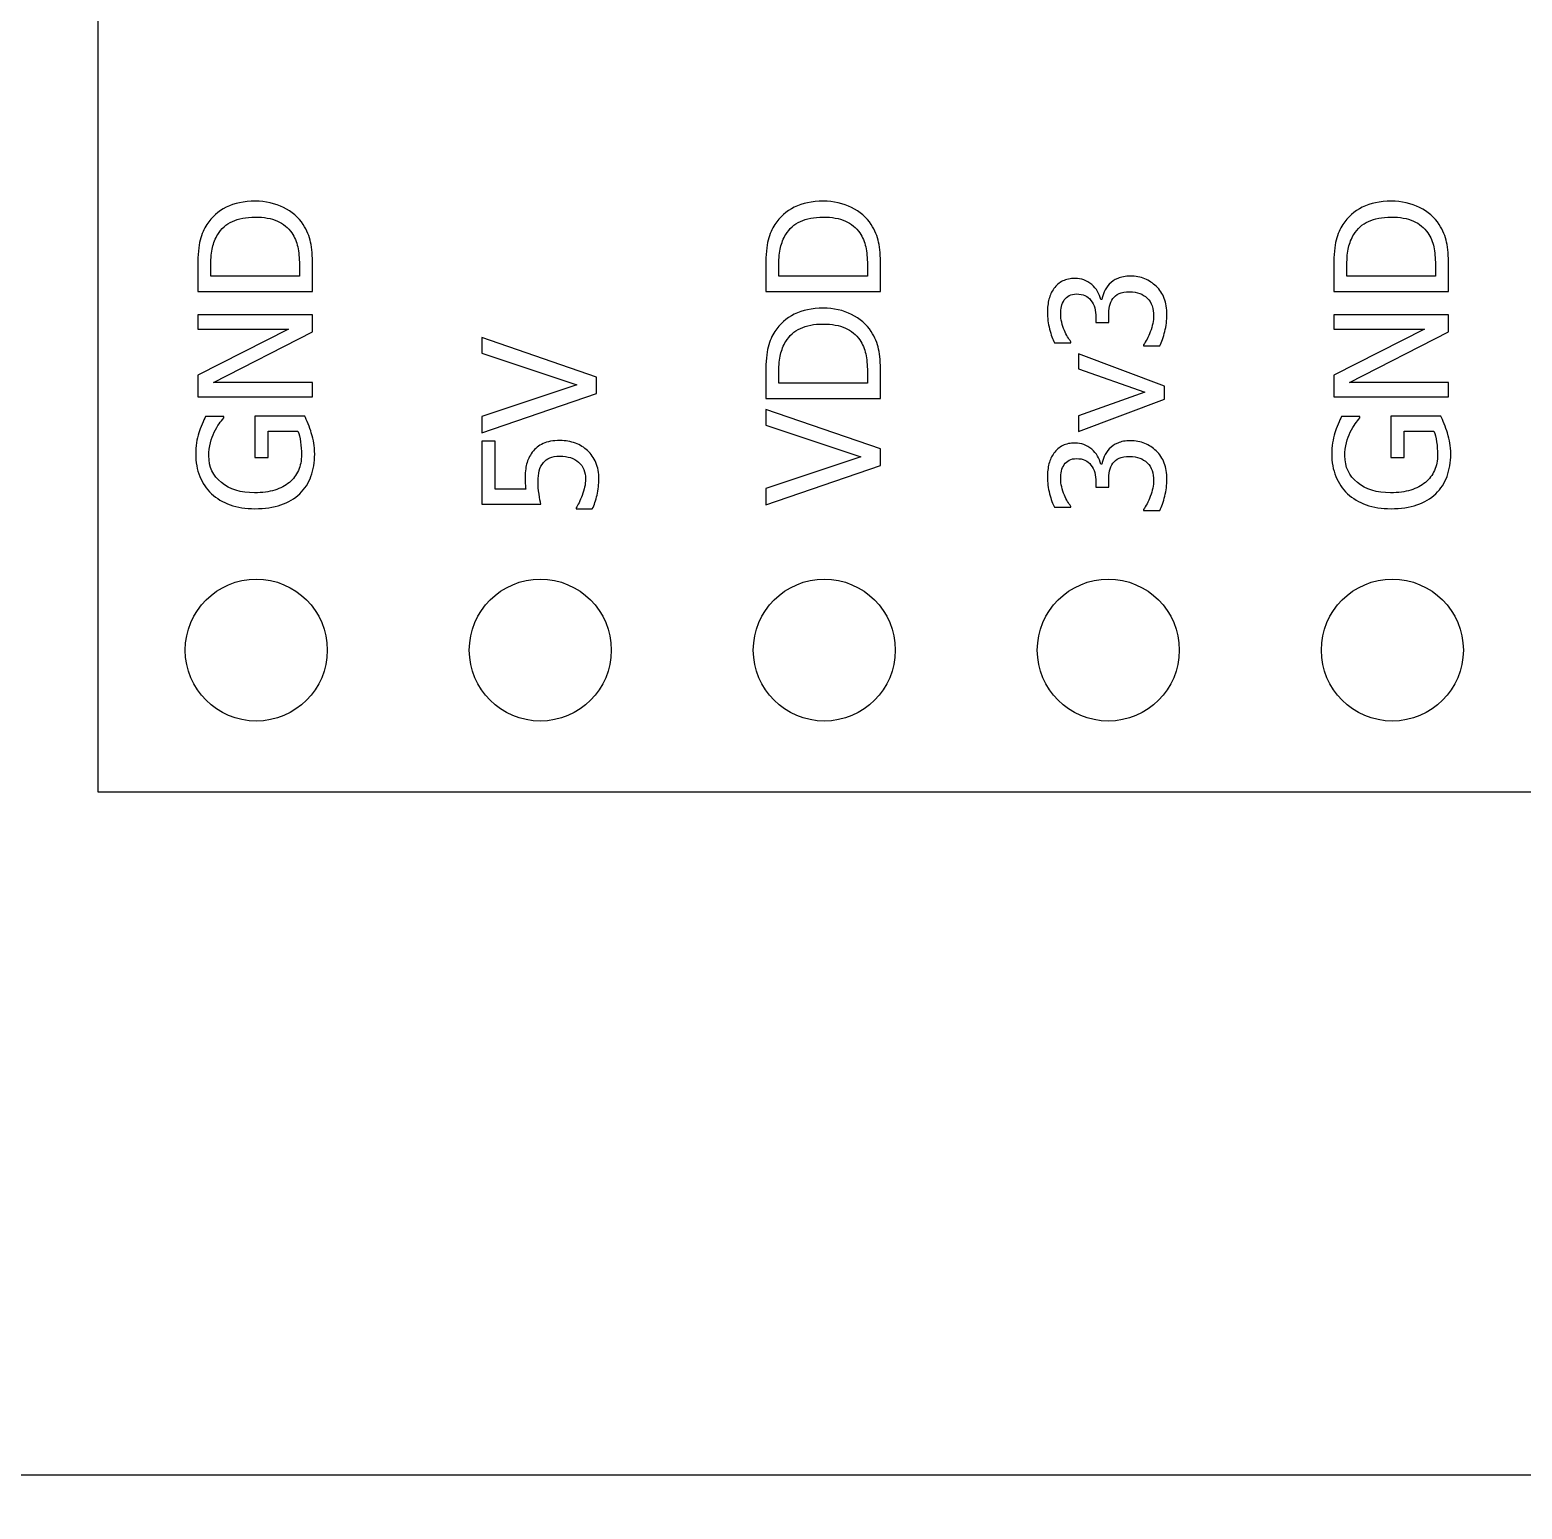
# Model space of a CAD drawing. Extents: x -1020 to 856, y -646 to 1108.
# Drawn here: x 522.61 to 535.96, y 678.69 to 691.93 of the extents above; entities that cross this region are included whole.
import ezdxf

# ---------------------------------------------------------------- set-up
doc = ezdxf.new("R2010")
doc.units = 0
doc.header["$MEASUREMENT"] = 0
doc.layers.add('LAYER_1', color=7, linetype='CONTINUOUS')

msp = doc.modelspace()

# ---------------------------------------------------------------- linework, layer by layer
at = {"layer": 'LAYER_1', "color": 250}
for points, knots in [([(581.5, 670), (581.5, 670), (581.5, 793), (581.5, 793), (581.5, 793), (581.5, 795.761), (579.261, 798), (576.5, 798), (576.5, 798), (576.5, 798), (333.5, 798), (333.5, 798), (333.5, 798), (330.739, 798), (328.5, 795.761), (328.5, 793), (328.5, 793), (328.5, 793), (328.5, 670), (328.5, 670), (328.5, 670), (328.5, 667.239), (330.739, 665), (333.5, 665), (333.5, 665), (333.5, 665), (576.5, 665), (576.5, 665), (576.5, 665), (579.261, 665), (581.5, 667.239), (581.5, 670)], [0, 0, 0, 0, 0.125, 0.125, 0.125, 0.125, 0.25, 0.25, 0.25, 0.25, 0.375, 0.375, 0.375, 0.375, 0.5, 0.5, 0.5, 0.5, 0.625, 0.625, 0.625, 0.625, 0.75, 0.75, 0.75, 0.75, 0.875, 0.875, 0.875, 0.875, 1, 1, 1, 1]), ([(566, 679), (566, 679), (456, 679), (456, 679), (456, 679), (453.2391, 679), (451, 681.2391), (451, 684), (451, 684), (451, 684), (451, 739), (451, 739), (451, 739), (451, 741.7609), (453.2391, 744), (456, 744), (456, 744), (456, 744), (566, 744), (566, 744), (566, 744), (568.7609, 744), (571, 741.7609), (571, 739), (571, 739), (571, 739), (571, 684), (571, 684), (571, 684), (571, 681.2391), (568.7609, 679), (566, 679)], [0, 0, 0, 0, 0.125, 0.125, 0.125, 0.125, 0.25, 0.25, 0.25, 0.25, 0.375, 0.375, 0.375, 0.375, 0.5, 0.5, 0.5, 0.5, 0.625, 0.625, 0.625, 0.625, 0.75, 0.75, 0.75, 0.75, 0.875, 0.875, 0.875, 0.875, 1, 1, 1, 1]), ([(523.2198, 702.89), (523.2198, 702.89), (523.2198, 685.11), (523.2198, 685.11), (523.2198, 685.11), (523.2198, 685.11), (558.7798, 685.11), (558.7798, 685.11), (558.7798, 685.11), (558.7798, 685.11), (558.7798, 702.89), (558.7798, 702.89), (558.7798, 702.89), (558.7798, 702.89), (523.2198, 702.89), (523.2198, 702.89)], [0, 0, 0, 0, 0.25, 0.25, 0.25, 0.25, 0.5, 0.5, 0.5, 0.5, 0.75, 0.75, 0.75, 0.75, 1, 1, 1, 1]), ([(524.6253, 690.3965), (524.7191, 690.3965), (524.8036, 690.3775), (524.8788, 690.3396), (524.8788, 690.3396), (524.9543, 690.3018), (525.0131, 690.251), (525.0552, 690.1872), (525.0552, 690.1872), (525.0879, 690.1353), (525.1098, 690.0826), (525.1208, 690.029), (525.1208, 690.029), (525.1319, 689.9756), (525.1373, 689.9071), (525.1373, 689.8241), (525.1373, 689.8241), (525.1373, 689.8241), (525.1373, 689.5878), (525.1373, 689.5878), (525.1373, 689.5878), (525.1373, 689.5878), (524.1114, 689.5878), (524.1114, 689.5878), (524.1114, 689.5878), (524.1114, 689.5878), (524.1114, 689.8213), (524.1114, 689.8213), (524.1114, 689.8213), (524.1114, 689.9177), (524.1187, 689.9934), (524.1331, 690.0482), (524.1331, 690.0482), (524.1476, 690.1033), (524.1674, 690.1498), (524.1928, 690.1884), (524.1928, 690.1884), (524.2363, 690.2547), (524.2944, 690.3058), (524.3666, 690.3422), (524.3666, 690.3422), (524.439, 690.3784), (524.5254, 690.3965), (524.6253, 690.3965)], [0, 0, 0, 0, 0.0909091, 0.0909091, 0.0909091, 0.0909091, 0.1818182, 0.1818182, 0.1818182, 0.1818182, 0.2727273, 0.2727273, 0.2727273, 0.2727273, 0.3636364, 0.3636364, 0.3636364, 0.3636364, 0.4545455, 0.4545455, 0.4545455, 0.4545455, 0.5454545, 0.5454545, 0.5454545, 0.5454545, 0.6363636, 0.6363636, 0.6363636, 0.6363636, 0.7272727, 0.7272727, 0.7272727, 0.7272727, 0.8181818, 0.8181818, 0.8181818, 0.8181818, 0.9090909, 0.9090909, 0.9090909, 0.9090909, 1, 1, 1, 1]), ([(529.7053, 690.3965), (529.7991, 690.3965), (529.8836, 690.3775), (529.9588, 690.3396), (529.9588, 690.3396), (530.0343, 690.3018), (530.0931, 690.251), (530.1352, 690.1872), (530.1352, 690.1872), (530.1679, 690.1353), (530.1898, 690.0826), (530.2008, 690.029), (530.2008, 690.029), (530.2119, 689.9756), (530.2173, 689.9071), (530.2173, 689.8241), (530.2173, 689.8241), (530.2173, 689.8241), (530.2173, 689.5878), (530.2173, 689.5878), (530.2173, 689.5878), (530.2173, 689.5878), (529.1914, 689.5878), (529.1914, 689.5878), (529.1914, 689.5878), (529.1914, 689.5878), (529.1914, 689.8213), (529.1914, 689.8213), (529.1914, 689.8213), (529.1914, 689.9177), (529.1987, 689.9934), (529.2131, 690.0482), (529.2131, 690.0482), (529.2276, 690.1033), (529.2474, 690.1498), (529.2728, 690.1884), (529.2728, 690.1884), (529.3163, 690.2547), (529.3744, 690.3058), (529.4466, 690.3422), (529.4466, 690.3422), (529.519, 690.3784), (529.6054, 690.3965), (529.7053, 690.3965)], [0, 0, 0, 0, 0.0909091, 0.0909091, 0.0909091, 0.0909091, 0.1818182, 0.1818182, 0.1818182, 0.1818182, 0.2727273, 0.2727273, 0.2727273, 0.2727273, 0.3636364, 0.3636364, 0.3636364, 0.3636364, 0.4545455, 0.4545455, 0.4545455, 0.4545455, 0.5454545, 0.5454545, 0.5454545, 0.5454545, 0.6363636, 0.6363636, 0.6363636, 0.6363636, 0.7272727, 0.7272727, 0.7272727, 0.7272727, 0.8181818, 0.8181818, 0.8181818, 0.8181818, 0.9090909, 0.9090909, 0.9090909, 0.9090909, 1, 1, 1, 1]), ([(534.7853, 690.3965), (534.8791, 690.3965), (534.9636, 690.3775), (535.0388, 690.3396), (535.0388, 690.3396), (535.1143, 690.3018), (535.1731, 690.251), (535.2152, 690.1872), (535.2152, 690.1872), (535.2479, 690.1353), (535.2698, 690.0826), (535.2808, 690.029), (535.2808, 690.029), (535.2919, 689.9756), (535.2973, 689.9071), (535.2973, 689.8241), (535.2973, 689.8241), (535.2973, 689.8241), (535.2973, 689.5878), (535.2973, 689.5878), (535.2973, 689.5878), (535.2973, 689.5878), (534.2714, 689.5878), (534.2714, 689.5878), (534.2714, 689.5878), (534.2714, 689.5878), (534.2714, 689.8213), (534.2714, 689.8213), (534.2714, 689.8213), (534.2714, 689.9177), (534.2787, 689.9934), (534.2931, 690.0482), (534.2931, 690.0482), (534.3076, 690.1033), (534.3274, 690.1498), (534.3528, 690.1884), (534.3528, 690.1884), (534.3963, 690.2547), (534.4544, 690.3058), (534.5266, 690.3422), (534.5266, 690.3422), (534.599, 690.3784), (534.6854, 690.3965), (534.7853, 690.3965)], [0, 0, 0, 0, 0.0909091, 0.0909091, 0.0909091, 0.0909091, 0.1818182, 0.1818182, 0.1818182, 0.1818182, 0.2727273, 0.2727273, 0.2727273, 0.2727273, 0.3636364, 0.3636364, 0.3636364, 0.3636364, 0.4545455, 0.4545455, 0.4545455, 0.4545455, 0.5454545, 0.5454545, 0.5454545, 0.5454545, 0.6363636, 0.6363636, 0.6363636, 0.6363636, 0.7272727, 0.7272727, 0.7272727, 0.7272727, 0.8181818, 0.8181818, 0.8181818, 0.8181818, 0.9090909, 0.9090909, 0.9090909, 0.9090909, 1, 1, 1, 1]), ([(524.6234, 690.2545), (524.5444, 690.2545), (524.4769, 690.2413), (524.4212, 690.2152), (524.4212, 690.2152), (524.3654, 690.1891), (524.3217, 690.1503), (524.2906, 690.0988), (524.2906, 690.0988), (524.2685, 690.0626), (524.2528, 690.0238), (524.2431, 689.9824), (524.2431, 689.9824), (524.2335, 689.941), (524.2286, 689.8897), (524.2286, 689.8281), (524.2286, 689.8281), (524.2286, 689.8281), (524.2286, 689.7242), (524.2286, 689.7242), (524.2286, 689.7242), (524.2286, 689.7242), (525.0202, 689.7242), (525.0202, 689.7242), (525.0202, 689.7242), (525.0202, 689.7242), (525.0202, 689.8281), (525.0202, 689.8281), (525.0202, 689.8281), (525.0202, 689.8888), (525.0152, 689.9417), (525.0056, 689.9873), (525.0056, 689.9873), (524.996, 690.0327), (524.9781, 690.0743), (524.952, 690.112), (524.952, 690.112), (524.9198, 690.1592), (524.877, 690.1948), (524.8236, 690.2187), (524.8236, 690.2187), (524.7699, 690.2425), (524.7032, 690.2545), (524.6234, 690.2545)], [0, 0, 0, 0, 0.0909091, 0.0909091, 0.0909091, 0.0909091, 0.1818182, 0.1818182, 0.1818182, 0.1818182, 0.2727273, 0.2727273, 0.2727273, 0.2727273, 0.3636364, 0.3636364, 0.3636364, 0.3636364, 0.4545455, 0.4545455, 0.4545455, 0.4545455, 0.5454545, 0.5454545, 0.5454545, 0.5454545, 0.6363636, 0.6363636, 0.6363636, 0.6363636, 0.7272727, 0.7272727, 0.7272727, 0.7272727, 0.8181818, 0.8181818, 0.8181818, 0.8181818, 0.9090909, 0.9090909, 0.9090909, 0.9090909, 1, 1, 1, 1]), ([(529.7034, 690.2545), (529.6244, 690.2545), (529.5569, 690.2413), (529.5012, 690.2152), (529.5012, 690.2152), (529.4454, 690.1891), (529.4017, 690.1503), (529.3706, 690.0988), (529.3706, 690.0988), (529.3485, 690.0626), (529.3328, 690.0238), (529.3231, 689.9824), (529.3231, 689.9824), (529.3135, 689.941), (529.3086, 689.8897), (529.3086, 689.8281), (529.3086, 689.8281), (529.3086, 689.8281), (529.3086, 689.7242), (529.3086, 689.7242), (529.3086, 689.7242), (529.3086, 689.7242), (530.1002, 689.7242), (530.1002, 689.7242), (530.1002, 689.7242), (530.1002, 689.7242), (530.1002, 689.8281), (530.1002, 689.8281), (530.1002, 689.8281), (530.1002, 689.8888), (530.0952, 689.9417), (530.0856, 689.9873), (530.0856, 689.9873), (530.076, 690.0327), (530.0581, 690.0743), (530.032, 690.112), (530.032, 690.112), (529.9998, 690.1592), (529.957, 690.1948), (529.9036, 690.2187), (529.9036, 690.2187), (529.8499, 690.2425), (529.7832, 690.2545), (529.7034, 690.2545)], [0, 0, 0, 0, 0.0909091, 0.0909091, 0.0909091, 0.0909091, 0.1818182, 0.1818182, 0.1818182, 0.1818182, 0.2727273, 0.2727273, 0.2727273, 0.2727273, 0.3636364, 0.3636364, 0.3636364, 0.3636364, 0.4545455, 0.4545455, 0.4545455, 0.4545455, 0.5454545, 0.5454545, 0.5454545, 0.5454545, 0.6363636, 0.6363636, 0.6363636, 0.6363636, 0.7272727, 0.7272727, 0.7272727, 0.7272727, 0.8181818, 0.8181818, 0.8181818, 0.8181818, 0.9090909, 0.9090909, 0.9090909, 0.9090909, 1, 1, 1, 1]), ([(534.7834, 690.2545), (534.7044, 690.2545), (534.6369, 690.2413), (534.5812, 690.2152), (534.5812, 690.2152), (534.5254, 690.1891), (534.4817, 690.1503), (534.4506, 690.0988), (534.4506, 690.0988), (534.4285, 690.0626), (534.4128, 690.0238), (534.4031, 689.9824), (534.4031, 689.9824), (534.3935, 689.941), (534.3886, 689.8897), (534.3886, 689.8281), (534.3886, 689.8281), (534.3886, 689.8281), (534.3886, 689.7242), (534.3886, 689.7242), (534.3886, 689.7242), (534.3886, 689.7242), (535.1802, 689.7242), (535.1802, 689.7242), (535.1802, 689.7242), (535.1802, 689.7242), (535.1802, 689.8281), (535.1802, 689.8281), (535.1802, 689.8281), (535.1802, 689.8888), (535.1752, 689.9417), (535.1656, 689.9873), (535.1656, 689.9873), (535.156, 690.0327), (535.1381, 690.0743), (535.112, 690.112), (535.112, 690.112), (535.0798, 690.1592), (535.037, 690.1948), (534.9836, 690.2187), (534.9836, 690.2187), (534.9299, 690.2425), (534.8632, 690.2545), (534.7834, 690.2545)], [0, 0, 0, 0, 0.0909091, 0.0909091, 0.0909091, 0.0909091, 0.1818182, 0.1818182, 0.1818182, 0.1818182, 0.2727273, 0.2727273, 0.2727273, 0.2727273, 0.3636364, 0.3636364, 0.3636364, 0.3636364, 0.4545455, 0.4545455, 0.4545455, 0.4545455, 0.5454545, 0.5454545, 0.5454545, 0.5454545, 0.6363636, 0.6363636, 0.6363636, 0.6363636, 0.7272727, 0.7272727, 0.7272727, 0.7272727, 0.8181818, 0.8181818, 0.8181818, 0.8181818, 0.9090909, 0.9090909, 0.9090909, 0.9090909, 1, 1, 1, 1]), ([(531.8293, 689.3874), (531.8293, 689.3627), (531.8323, 689.338), (531.8382, 689.3131), (531.8382, 689.3131), (531.8443, 689.2884), (531.8521, 689.264), (531.8617, 689.2402), (531.8617, 689.2402), (531.8709, 689.2181), (531.8805, 689.1988), (531.8906, 689.1826), (531.8906, 689.1826), (531.9008, 689.1664), (531.9102, 689.1518), (531.9189, 689.1388), (531.9189, 689.1388), (531.9189, 689.1388), (531.9189, 689.1306), (531.9189, 689.1306), (531.9189, 689.1306), (531.9189, 689.1306), (531.7735, 689.1306), (531.7735, 689.1306), (531.7735, 689.1306), (531.7573, 689.1605), (531.7427, 689.2009), (531.7298, 689.2522), (531.7298, 689.2522), (531.7166, 689.3035), (531.71, 689.3522), (531.71, 689.3987), (531.71, 689.3987), (531.71, 689.4451), (531.7147, 689.4855), (531.7241, 689.5203), (531.7241, 689.5203), (531.7335, 689.5549), (531.7481, 689.5862), (531.7679, 689.6142), (531.7679, 689.6142), (531.79, 689.6445), (531.8166, 689.6673), (531.8478, 689.6828), (531.8478, 689.6828), (531.8791, 689.6981), (531.9156, 689.7059), (531.9574, 689.7059), (531.9574, 689.7059), (532.0139, 689.7059), (532.0635, 689.6873), (532.1063, 689.6501), (532.1063, 689.6501), (532.1489, 689.613), (532.1762, 689.5683), (532.1875, 689.5165), (532.1875, 689.5165), (532.1875, 689.5165), (532.1971, 689.5165), (532.1971, 689.5165), (532.1971, 689.5165), (532.2013, 689.538), (532.2084, 689.561), (532.2185, 689.5857), (532.2185, 689.5857), (532.2286, 689.6102), (532.2437, 689.6332), (532.2634, 689.6541), (532.2634, 689.6541), (532.2832, 689.6753), (532.3086, 689.6925), (532.3394, 689.7059), (532.3394, 689.7059), (532.3704, 689.7193), (532.4083, 689.7259), (532.4527, 689.7259), (532.4527, 689.7259), (532.4993, 689.7259), (532.5419, 689.7179), (532.5807, 689.7021), (532.5807, 689.7021), (532.6195, 689.6864), (532.6538, 689.6638), (532.6837, 689.6348), (532.6837, 689.6348), (532.715, 689.605), (532.7385, 689.569), (532.7545, 689.5267), (532.7545, 689.5267), (532.7707, 689.4846), (532.7787, 689.4366), (532.7787, 689.3827), (532.7787, 689.3827), (532.7787, 689.3315), (532.7726, 689.2804), (532.7601, 689.2299), (532.7601, 689.2299), (532.7477, 689.1793), (532.7328, 689.1367), (532.7152, 689.1024), (532.7152, 689.1024), (532.7152, 689.1024), (532.5699, 689.1024), (532.5699, 689.1024), (532.5699, 689.1024), (532.5699, 689.1024), (532.5699, 689.112), (532.5699, 689.112), (532.5699, 689.112), (532.591, 689.141), (532.6113, 689.1798), (532.6305, 689.2285), (532.6305, 689.2285), (532.6498, 689.2771), (532.6595, 689.3258), (532.6595, 689.3745), (532.6595, 689.3745), (532.6595, 689.4025), (532.655, 689.4307), (532.6461, 689.4589), (532.6461, 689.4589), (532.6371, 689.4872), (532.6225, 689.5107), (532.6023, 689.5295), (532.6023, 689.5295), (532.5821, 689.5478), (532.5597, 689.5617), (532.5355, 689.5713), (532.5355, 689.5713), (532.5111, 689.581), (532.4803, 689.5859), (532.4431, 689.5859), (532.4431, 689.5859), (532.4059, 689.5859), (532.3754, 689.5805), (532.3514, 689.5697), (532.3514, 689.5697), (532.3276, 689.5589), (532.3088, 689.5438), (532.2949, 689.5245), (532.2949, 689.5245), (532.2813, 689.5055), (532.2716, 689.4824), (532.2665, 689.4561), (532.2665, 689.4561), (532.2611, 689.4298), (532.2585, 689.4013), (532.2585, 689.3705), (532.2585, 689.3705), (532.2585, 689.3705), (532.2585, 689.3119), (532.2585, 689.3119), (532.2585, 689.3119), (532.2585, 689.3119), (532.1442, 689.3119), (532.1442, 689.3119), (532.1442, 689.3119), (532.1442, 689.3119), (532.1442, 689.3573), (532.1442, 689.3573), (532.1442, 689.3573), (532.1442, 689.4194), (532.1294, 689.4697), (532.1, 689.5086), (532.1, 689.5086), (532.0706, 689.5474), (532.028, 689.5666), (531.972, 689.5666), (531.972, 689.5666), (531.9462, 689.5666), (531.924, 689.5617), (531.9055, 689.5516), (531.9055, 689.5516), (531.8869, 689.5415), (531.8721, 689.5285), (531.861, 689.513), (531.861, 689.513), (531.849, 689.4954), (531.8408, 689.4761), (531.8361, 689.4552), (531.8361, 689.4552), (531.8316, 689.434), (531.8293, 689.4114), (531.8293, 689.3874)], [0, 0, 0, 0, 0.0217391, 0.0217391, 0.0217391, 0.0217391, 0.0434783, 0.0434783, 0.0434783, 0.0434783, 0.0652174, 0.0652174, 0.0652174, 0.0652174, 0.0869565, 0.0869565, 0.0869565, 0.0869565, 0.1086957, 0.1086957, 0.1086957, 0.1086957, 0.1304348, 0.1304348, 0.1304348, 0.1304348, 0.1521739, 0.1521739, 0.1521739, 0.1521739, 0.173913, 0.173913, 0.173913, 0.173913, 0.1956522, 0.1956522, 0.1956522, 0.1956522, 0.2173913, 0.2173913, 0.2173913, 0.2173913, 0.2391304, 0.2391304, 0.2391304, 0.2391304, 0.2608696, 0.2608696, 0.2608696, 0.2608696, 0.2826087, 0.2826087, 0.2826087, 0.2826087, 0.3043478, 0.3043478, 0.3043478, 0.3043478, 0.326087, 0.326087, 0.326087, 0.326087, 0.3478261, 0.3478261, 0.3478261, 0.3478261, 0.3695652, 0.3695652, 0.3695652, 0.3695652, 0.3913043, 0.3913043, 0.3913043, 0.3913043, 0.4130435, 0.4130435, 0.4130435, 0.4130435, 0.4347826, 0.4347826, 0.4347826, 0.4347826, 0.4565217, 0.4565217, 0.4565217, 0.4565217, 0.4782609, 0.4782609, 0.4782609, 0.4782609, 0.5, 0.5, 0.5, 0.5, 0.5217391, 0.5217391, 0.5217391, 0.5217391, 0.5434783, 0.5434783, 0.5434783, 0.5434783, 0.5652174, 0.5652174, 0.5652174, 0.5652174, 0.5869565, 0.5869565, 0.5869565, 0.5869565, 0.6086957, 0.6086957, 0.6086957, 0.6086957, 0.6304348, 0.6304348, 0.6304348, 0.6304348, 0.6521739, 0.6521739, 0.6521739, 0.6521739, 0.673913, 0.673913, 0.673913, 0.673913, 0.6956522, 0.6956522, 0.6956522, 0.6956522, 0.7173913, 0.7173913, 0.7173913, 0.7173913, 0.7391304, 0.7391304, 0.7391304, 0.7391304, 0.7608696, 0.7608696, 0.7608696, 0.7608696, 0.7826087, 0.7826087, 0.7826087, 0.7826087, 0.8043478, 0.8043478, 0.8043478, 0.8043478, 0.826087, 0.826087, 0.826087, 0.826087, 0.8478261, 0.8478261, 0.8478261, 0.8478261, 0.8695652, 0.8695652, 0.8695652, 0.8695652, 0.8913043, 0.8913043, 0.8913043, 0.8913043, 0.9130435, 0.9130435, 0.9130435, 0.9130435, 0.9347826, 0.9347826, 0.9347826, 0.9347826, 0.9565217, 0.9565217, 0.9565217, 0.9565217, 0.9782609, 0.9782609, 0.9782609, 0.9782609, 1, 1, 1, 1]), ([(525.1373, 689.3799), (525.1373, 689.3799), (525.1373, 689.227), (525.1373, 689.227), (525.1373, 689.227), (525.1373, 689.227), (524.2528, 688.7733), (524.2528, 688.7733), (524.2528, 688.7733), (524.2528, 688.7733), (525.1373, 688.7733), (525.1373, 688.7733), (525.1373, 688.7733), (525.1373, 688.7733), (525.1373, 688.6459), (525.1373, 688.6459), (525.1373, 688.6459), (525.1373, 688.6459), (524.1114, 688.6459), (524.1114, 688.6459), (524.1114, 688.6459), (524.1114, 688.6459), (524.1114, 688.8394), (524.1114, 688.8394), (524.1114, 688.8394), (524.1114, 688.8394), (524.9238, 689.2524), (524.9238, 689.2524), (524.9238, 689.2524), (524.9238, 689.2524), (524.1114, 689.2524), (524.1114, 689.2524), (524.1114, 689.2524), (524.1114, 689.2524), (524.1114, 689.3799), (524.1114, 689.3799), (524.1114, 689.3799), (524.1114, 689.3799), (525.1373, 689.3799), (525.1373, 689.3799)], [0, 0, 0, 0, 0.1, 0.1, 0.1, 0.1, 0.2, 0.2, 0.2, 0.2, 0.3, 0.3, 0.3, 0.3, 0.4, 0.4, 0.4, 0.4, 0.5, 0.5, 0.5, 0.5, 0.6, 0.6, 0.6, 0.6, 0.7, 0.7, 0.7, 0.7, 0.8, 0.8, 0.8, 0.8, 0.9, 0.9, 0.9, 0.9, 1, 1, 1, 1]), ([(529.7053, 689.4395), (529.7991, 689.4395), (529.8836, 689.4205), (529.9588, 689.3826), (529.9588, 689.3826), (530.0343, 689.3448), (530.0931, 689.294), (530.1352, 689.2302), (530.1352, 689.2302), (530.1679, 689.1783), (530.1898, 689.1256), (530.2008, 689.072), (530.2008, 689.072), (530.2119, 689.0186), (530.2173, 688.9501), (530.2173, 688.8671), (530.2173, 688.8671), (530.2173, 688.8671), (530.2173, 688.6308), (530.2173, 688.6308), (530.2173, 688.6308), (530.2173, 688.6308), (529.1914, 688.6308), (529.1914, 688.6308), (529.1914, 688.6308), (529.1914, 688.6308), (529.1914, 688.8643), (529.1914, 688.8643), (529.1914, 688.8643), (529.1914, 688.9607), (529.1987, 689.0364), (529.2131, 689.0912), (529.2131, 689.0912), (529.2276, 689.1463), (529.2474, 689.1928), (529.2728, 689.2314), (529.2728, 689.2314), (529.3163, 689.2977), (529.3744, 689.3488), (529.4466, 689.3852), (529.4466, 689.3852), (529.519, 689.4214), (529.6054, 689.4395), (529.7053, 689.4395)], [0, 0, 0, 0, 0.0909091, 0.0909091, 0.0909091, 0.0909091, 0.1818182, 0.1818182, 0.1818182, 0.1818182, 0.2727273, 0.2727273, 0.2727273, 0.2727273, 0.3636364, 0.3636364, 0.3636364, 0.3636364, 0.4545455, 0.4545455, 0.4545455, 0.4545455, 0.5454545, 0.5454545, 0.5454545, 0.5454545, 0.6363636, 0.6363636, 0.6363636, 0.6363636, 0.7272727, 0.7272727, 0.7272727, 0.7272727, 0.8181818, 0.8181818, 0.8181818, 0.8181818, 0.9090909, 0.9090909, 0.9090909, 0.9090909, 1, 1, 1, 1]), ([(535.2973, 689.3799), (535.2973, 689.3799), (535.2973, 689.227), (535.2973, 689.227), (535.2973, 689.227), (535.2973, 689.227), (534.4128, 688.7733), (534.4128, 688.7733), (534.4128, 688.7733), (534.4128, 688.7733), (535.2973, 688.7733), (535.2973, 688.7733), (535.2973, 688.7733), (535.2973, 688.7733), (535.2973, 688.6459), (535.2973, 688.6459), (535.2973, 688.6459), (535.2973, 688.6459), (534.2714, 688.6459), (534.2714, 688.6459), (534.2714, 688.6459), (534.2714, 688.6459), (534.2714, 688.8394), (534.2714, 688.8394), (534.2714, 688.8394), (534.2714, 688.8394), (535.0838, 689.2524), (535.0838, 689.2524), (535.0838, 689.2524), (535.0838, 689.2524), (534.2714, 689.2524), (534.2714, 689.2524), (534.2714, 689.2524), (534.2714, 689.2524), (534.2714, 689.3799), (534.2714, 689.3799), (534.2714, 689.3799), (534.2714, 689.3799), (535.2973, 689.3799), (535.2973, 689.3799)], [0, 0, 0, 0, 0.1, 0.1, 0.1, 0.1, 0.2, 0.2, 0.2, 0.2, 0.3, 0.3, 0.3, 0.3, 0.4, 0.4, 0.4, 0.4, 0.5, 0.5, 0.5, 0.5, 0.6, 0.6, 0.6, 0.6, 0.7, 0.7, 0.7, 0.7, 0.8, 0.8, 0.8, 0.8, 0.9, 0.9, 0.9, 0.9, 1, 1, 1, 1]), ([(529.7034, 689.2975), (529.6244, 689.2975), (529.5569, 689.2843), (529.5012, 689.2582), (529.5012, 689.2582), (529.4454, 689.2321), (529.4017, 689.1933), (529.3706, 689.1418), (529.3706, 689.1418), (529.3485, 689.1056), (529.3328, 689.0668), (529.3231, 689.0254), (529.3231, 689.0254), (529.3135, 688.984), (529.3086, 688.9327), (529.3086, 688.8711), (529.3086, 688.8711), (529.3086, 688.8711), (529.3086, 688.7672), (529.3086, 688.7672), (529.3086, 688.7672), (529.3086, 688.7672), (530.1002, 688.7672), (530.1002, 688.7672), (530.1002, 688.7672), (530.1002, 688.7672), (530.1002, 688.8711), (530.1002, 688.8711), (530.1002, 688.8711), (530.1002, 688.9318), (530.0952, 688.9847), (530.0856, 689.0303), (530.0856, 689.0303), (530.076, 689.0757), (530.0581, 689.1173), (530.032, 689.155), (530.032, 689.155), (529.9998, 689.2022), (529.957, 689.2378), (529.9036, 689.2617), (529.9036, 689.2617), (529.8499, 689.2855), (529.7832, 689.2975), (529.7034, 689.2975)], [0, 0, 0, 0, 0.0909091, 0.0909091, 0.0909091, 0.0909091, 0.1818182, 0.1818182, 0.1818182, 0.1818182, 0.2727273, 0.2727273, 0.2727273, 0.2727273, 0.3636364, 0.3636364, 0.3636364, 0.3636364, 0.4545455, 0.4545455, 0.4545455, 0.4545455, 0.5454545, 0.5454545, 0.5454545, 0.5454545, 0.6363636, 0.6363636, 0.6363636, 0.6363636, 0.7272727, 0.7272727, 0.7272727, 0.7272727, 0.8181818, 0.8181818, 0.8181818, 0.8181818, 0.9090909, 0.9090909, 0.9090909, 0.9090909, 1, 1, 1, 1]), ([(526.6514, 689.1762), (526.6514, 689.1762), (527.6773, 688.8234), (527.6773, 688.8234), (527.6773, 688.8234), (527.6773, 688.8234), (527.6773, 688.6762), (527.6773, 688.6762), (527.6773, 688.6762), (527.6773, 688.6762), (526.6514, 688.3234), (526.6514, 688.3234), (526.6514, 688.3234), (526.6514, 688.3234), (526.6514, 688.4694), (526.6514, 688.4694), (526.6514, 688.4694), (526.6514, 688.4694), (527.5021, 688.7531), (527.5021, 688.7531), (527.5021, 688.7531), (527.5021, 688.7531), (526.6514, 689.0369), (526.6514, 689.0369), (526.6514, 689.0369), (526.6514, 689.0369), (526.6514, 689.1762), (526.6514, 689.1762)], [0, 0, 0, 0, 0.1428571, 0.1428571, 0.1428571, 0.1428571, 0.2857143, 0.2857143, 0.2857143, 0.2857143, 0.4285714, 0.4285714, 0.4285714, 0.4285714, 0.5714286, 0.5714286, 0.5714286, 0.5714286, 0.7142857, 0.7142857, 0.7142857, 0.7142857, 0.8571429, 0.8571429, 0.8571429, 0.8571429, 1, 1, 1, 1]), ([(531.9878, 689.0314), (531.9878, 689.0314), (532.7573, 688.7414), (532.7573, 688.7414), (532.7573, 688.7414), (532.7573, 688.7414), (532.7573, 688.625), (532.7573, 688.625), (532.7573, 688.625), (532.7573, 688.625), (531.9878, 688.3371), (531.9878, 688.3371), (531.9878, 688.3371), (531.9878, 688.3371), (531.9878, 688.4771), (531.9878, 688.4771), (531.9878, 688.4771), (531.9878, 688.4771), (532.5807, 688.6878), (532.5807, 688.6878), (532.5807, 688.6878), (532.5807, 688.6878), (531.9878, 688.8964), (531.9878, 688.8964), (531.9878, 688.8964), (531.9878, 688.8964), (531.9878, 689.0314), (531.9878, 689.0314)], [0, 0, 0, 0, 0.1428571, 0.1428571, 0.1428571, 0.1428571, 0.2857143, 0.2857143, 0.2857143, 0.2857143, 0.4285714, 0.4285714, 0.4285714, 0.4285714, 0.5714286, 0.5714286, 0.5714286, 0.5714286, 0.7142857, 0.7142857, 0.7142857, 0.7142857, 0.8571429, 0.8571429, 0.8571429, 0.8571429, 1, 1, 1, 1]), ([(529.1914, 688.5322), (529.1914, 688.5322), (530.2173, 688.1794), (530.2173, 688.1794), (530.2173, 688.1794), (530.2173, 688.1794), (530.2173, 688.0322), (530.2173, 688.0322), (530.2173, 688.0322), (530.2173, 688.0322), (529.1914, 687.6794), (529.1914, 687.6794), (529.1914, 687.6794), (529.1914, 687.6794), (529.1914, 687.8254), (529.1914, 687.8254), (529.1914, 687.8254), (529.1914, 687.8254), (530.0421, 688.1091), (530.0421, 688.1091), (530.0421, 688.1091), (530.0421, 688.1091), (529.1914, 688.3929), (529.1914, 688.3929), (529.1914, 688.3929), (529.1914, 688.3929), (529.1914, 688.5322), (529.1914, 688.5322)], [0, 0, 0, 0, 0.1428571, 0.1428571, 0.1428571, 0.1428571, 0.2857143, 0.2857143, 0.2857143, 0.2857143, 0.4285714, 0.4285714, 0.4285714, 0.4285714, 0.5714286, 0.5714286, 0.5714286, 0.5714286, 0.7142857, 0.7142857, 0.7142857, 0.7142857, 0.8571429, 0.8571429, 0.8571429, 0.8571429, 1, 1, 1, 1]), ([(525.1573, 688.1334), (525.1573, 688.0607), (525.1462, 687.9944), (525.1241, 687.9342), (525.1241, 687.9342), (525.1023, 687.874), (525.0686, 687.8222), (525.0237, 687.779), (525.0237, 687.779), (524.9781, 687.7359), (524.9219, 687.7028), (524.8548, 687.68), (524.8548, 687.68), (524.7878, 687.6569), (524.7107, 687.6454), (524.6234, 687.6454), (524.6234, 687.6454), (524.5406, 687.6454), (524.4666, 687.6569), (524.4012, 687.6802), (524.4012, 687.6802), (524.3358, 687.7035), (524.2798, 687.7366), (524.2335, 687.7797), (524.2335, 687.7797), (524.1883, 687.8215), (524.1538, 687.873), (524.1293, 687.9342), (524.1293, 687.9342), (524.1051, 687.9951), (524.0929, 688.0621), (524.0929, 688.1346), (524.0929, 688.1346), (524.0929, 688.1691), (524.0954, 688.2021), (524.1004, 688.2338), (524.1004, 688.2338), (524.1056, 688.2656), (524.1124, 688.2959), (524.1211, 688.3248), (524.1211, 688.3248), (524.1279, 688.3476), (524.1375, 688.3733), (524.1498, 688.4015), (524.1498, 688.4015), (524.1618, 688.43), (524.1723, 688.4528), (524.181, 688.4702), (524.181, 688.4702), (524.181, 688.4702), (524.3457, 688.4702), (524.3457, 688.4702), (524.3457, 688.4702), (524.3457, 688.4702), (524.3457, 688.4584), (524.3457, 688.4584), (524.3457, 688.4584), (524.3306, 688.4415), (524.3163, 688.4238), (524.3026, 688.4057), (524.3026, 688.4057), (524.289, 688.3876), (524.2744, 688.362), (524.2589, 688.3288), (524.2589, 688.3288), (524.245, 688.3013), (524.2337, 688.2698), (524.2246, 688.2338), (524.2246, 688.2338), (524.2154, 688.1981), (524.2107, 688.1595), (524.2107, 688.1181), (524.2107, 688.1181), (524.2107, 688.0193), (524.2478, 687.9396), (524.3224, 687.8787), (524.3224, 687.8787), (524.3967, 687.8178), (524.4957, 687.7874), (524.6192, 687.7874), (524.6192, 687.7874), (524.6881, 687.7874), (524.7483, 687.7954), (524.7998, 687.8117), (524.7998, 687.8117), (524.8511, 687.8277), (524.8948, 687.8509), (524.9306, 687.881), (524.9306, 687.881), (524.9661, 687.9107), (524.9929, 687.946), (525.0115, 687.9876), (525.0115, 687.9876), (525.0301, 688.0292), (525.0395, 688.076), (525.0395, 688.1278), (525.0395, 688.1278), (525.0395, 688.1666), (525.0366, 688.2049), (525.0312, 688.243), (525.0312, 688.243), (525.0256, 688.2811), (525.0174, 688.3133), (525.0063, 688.3394), (525.0063, 688.3394), (525.0063, 688.3394), (524.7413, 688.3394), (524.7413, 688.3394), (524.7413, 688.3394), (524.7413, 688.3394), (524.7413, 688.1024), (524.7413, 688.1024), (524.7413, 688.1024), (524.7413, 688.1024), (524.6213, 688.1024), (524.6213, 688.1024), (524.6213, 688.1024), (524.6213, 688.1024), (524.6213, 688.4744), (524.6213, 688.4744), (524.6213, 688.4744), (524.6213, 688.4744), (525.0691, 688.4744), (525.0691, 688.4744), (525.0691, 688.4744), (525.0769, 688.457), (525.0867, 688.4337), (525.0987, 688.4046), (525.0987, 688.4046), (525.1107, 688.3754), (525.1201, 688.3481), (525.127, 688.3227), (525.127, 688.3227), (525.1371, 688.2893), (525.1446, 688.259), (525.1498, 688.2319), (525.1498, 688.2319), (525.1547, 688.2047), (525.1573, 688.172), (525.1573, 688.1334)], [0, 0, 0, 0, 0.0285714, 0.0285714, 0.0285714, 0.0285714, 0.0571429, 0.0571429, 0.0571429, 0.0571429, 0.0857143, 0.0857143, 0.0857143, 0.0857143, 0.1142857, 0.1142857, 0.1142857, 0.1142857, 0.1428571, 0.1428571, 0.1428571, 0.1428571, 0.1714286, 0.1714286, 0.1714286, 0.1714286, 0.2, 0.2, 0.2, 0.2, 0.2285714, 0.2285714, 0.2285714, 0.2285714, 0.2571429, 0.2571429, 0.2571429, 0.2571429, 0.2857143, 0.2857143, 0.2857143, 0.2857143, 0.3142857, 0.3142857, 0.3142857, 0.3142857, 0.3428571, 0.3428571, 0.3428571, 0.3428571, 0.3714286, 0.3714286, 0.3714286, 0.3714286, 0.4, 0.4, 0.4, 0.4, 0.4285714, 0.4285714, 0.4285714, 0.4285714, 0.4571429, 0.4571429, 0.4571429, 0.4571429, 0.4857143, 0.4857143, 0.4857143, 0.4857143, 0.5142857, 0.5142857, 0.5142857, 0.5142857, 0.5428571, 0.5428571, 0.5428571, 0.5428571, 0.5714286, 0.5714286, 0.5714286, 0.5714286, 0.6, 0.6, 0.6, 0.6, 0.6285714, 0.6285714, 0.6285714, 0.6285714, 0.6571429, 0.6571429, 0.6571429, 0.6571429, 0.6857143, 0.6857143, 0.6857143, 0.6857143, 0.7142857, 0.7142857, 0.7142857, 0.7142857, 0.7428571, 0.7428571, 0.7428571, 0.7428571, 0.7714286, 0.7714286, 0.7714286, 0.7714286, 0.8, 0.8, 0.8, 0.8, 0.8285714, 0.8285714, 0.8285714, 0.8285714, 0.8571429, 0.8571429, 0.8571429, 0.8571429, 0.8857143, 0.8857143, 0.8857143, 0.8857143, 0.9142857, 0.9142857, 0.9142857, 0.9142857, 0.9428571, 0.9428571, 0.9428571, 0.9428571, 0.9714286, 0.9714286, 0.9714286, 0.9714286, 1, 1, 1, 1]), ([(535.3173, 688.1334), (535.3173, 688.0607), (535.3062, 687.9944), (535.2841, 687.9342), (535.2841, 687.9342), (535.2623, 687.874), (535.2286, 687.8222), (535.1837, 687.779), (535.1837, 687.779), (535.1381, 687.7359), (535.0819, 687.7028), (535.0148, 687.68), (535.0148, 687.68), (534.9478, 687.6569), (534.8707, 687.6454), (534.7834, 687.6454), (534.7834, 687.6454), (534.7006, 687.6454), (534.6266, 687.6569), (534.5612, 687.6802), (534.5612, 687.6802), (534.4958, 687.7035), (534.4398, 687.7366), (534.3935, 687.7797), (534.3935, 687.7797), (534.3483, 687.8215), (534.3138, 687.873), (534.2893, 687.9342), (534.2893, 687.9342), (534.2651, 687.9951), (534.2529, 688.0621), (534.2529, 688.1346), (534.2529, 688.1346), (534.2529, 688.1691), (534.2554, 688.2021), (534.2604, 688.2338), (534.2604, 688.2338), (534.2656, 688.2656), (534.2724, 688.2959), (534.2811, 688.3248), (534.2811, 688.3248), (534.2879, 688.3476), (534.2975, 688.3733), (534.3098, 688.4015), (534.3098, 688.4015), (534.3218, 688.43), (534.3323, 688.4528), (534.341, 688.4702), (534.341, 688.4702), (534.341, 688.4702), (534.5057, 688.4702), (534.5057, 688.4702), (534.5057, 688.4702), (534.5057, 688.4702), (534.5057, 688.4584), (534.5057, 688.4584), (534.5057, 688.4584), (534.4906, 688.4415), (534.4763, 688.4238), (534.4626, 688.4057), (534.4626, 688.4057), (534.449, 688.3876), (534.4344, 688.362), (534.4189, 688.3288), (534.4189, 688.3288), (534.405, 688.3013), (534.3937, 688.2698), (534.3846, 688.2338), (534.3846, 688.2338), (534.3754, 688.1981), (534.3707, 688.1595), (534.3707, 688.1181), (534.3707, 688.1181), (534.3707, 688.0193), (534.4078, 687.9396), (534.4824, 687.8787), (534.4824, 687.8787), (534.5567, 687.8178), (534.6557, 687.7874), (534.7792, 687.7874), (534.7792, 687.7874), (534.8481, 687.7874), (534.9083, 687.7954), (534.9598, 687.8117), (534.9598, 687.8117), (535.0111, 687.8277), (535.0548, 687.8509), (535.0906, 687.881), (535.0906, 687.881), (535.1261, 687.9107), (535.1529, 687.946), (535.1715, 687.9876), (535.1715, 687.9876), (535.1901, 688.0292), (535.1995, 688.076), (535.1995, 688.1278), (535.1995, 688.1278), (535.1995, 688.1666), (535.1966, 688.2049), (535.1912, 688.243), (535.1912, 688.243), (535.1856, 688.2811), (535.1774, 688.3133), (535.1663, 688.3394), (535.1663, 688.3394), (535.1663, 688.3394), (534.9013, 688.3394), (534.9013, 688.3394), (534.9013, 688.3394), (534.9013, 688.3394), (534.9013, 688.1024), (534.9013, 688.1024), (534.9013, 688.1024), (534.9013, 688.1024), (534.7813, 688.1024), (534.7813, 688.1024), (534.7813, 688.1024), (534.7813, 688.1024), (534.7813, 688.4744), (534.7813, 688.4744), (534.7813, 688.4744), (534.7813, 688.4744), (535.2291, 688.4744), (535.2291, 688.4744), (535.2291, 688.4744), (535.2369, 688.457), (535.2467, 688.4337), (535.2587, 688.4046), (535.2587, 688.4046), (535.2707, 688.3754), (535.2801, 688.3481), (535.287, 688.3227), (535.287, 688.3227), (535.2971, 688.2893), (535.3046, 688.259), (535.3098, 688.2319), (535.3098, 688.2319), (535.3147, 688.2047), (535.3173, 688.172), (535.3173, 688.1334)], [0, 0, 0, 0, 0.0285714, 0.0285714, 0.0285714, 0.0285714, 0.0571429, 0.0571429, 0.0571429, 0.0571429, 0.0857143, 0.0857143, 0.0857143, 0.0857143, 0.1142857, 0.1142857, 0.1142857, 0.1142857, 0.1428571, 0.1428571, 0.1428571, 0.1428571, 0.1714286, 0.1714286, 0.1714286, 0.1714286, 0.2, 0.2, 0.2, 0.2, 0.2285714, 0.2285714, 0.2285714, 0.2285714, 0.2571429, 0.2571429, 0.2571429, 0.2571429, 0.2857143, 0.2857143, 0.2857143, 0.2857143, 0.3142857, 0.3142857, 0.3142857, 0.3142857, 0.3428571, 0.3428571, 0.3428571, 0.3428571, 0.3714286, 0.3714286, 0.3714286, 0.3714286, 0.4, 0.4, 0.4, 0.4, 0.4285714, 0.4285714, 0.4285714, 0.4285714, 0.4571429, 0.4571429, 0.4571429, 0.4571429, 0.4857143, 0.4857143, 0.4857143, 0.4857143, 0.5142857, 0.5142857, 0.5142857, 0.5142857, 0.5428571, 0.5428571, 0.5428571, 0.5428571, 0.5714286, 0.5714286, 0.5714286, 0.5714286, 0.6, 0.6, 0.6, 0.6, 0.6285714, 0.6285714, 0.6285714, 0.6285714, 0.6571429, 0.6571429, 0.6571429, 0.6571429, 0.6857143, 0.6857143, 0.6857143, 0.6857143, 0.7142857, 0.7142857, 0.7142857, 0.7142857, 0.7428571, 0.7428571, 0.7428571, 0.7428571, 0.7714286, 0.7714286, 0.7714286, 0.7714286, 0.8, 0.8, 0.8, 0.8, 0.8285714, 0.8285714, 0.8285714, 0.8285714, 0.8571429, 0.8571429, 0.8571429, 0.8571429, 0.8857143, 0.8857143, 0.8857143, 0.8857143, 0.9142857, 0.9142857, 0.9142857, 0.9142857, 0.9428571, 0.9428571, 0.9428571, 0.9428571, 0.9714286, 0.9714286, 0.9714286, 0.9714286, 1, 1, 1, 1]), ([(527.3506, 688.2552), (527.4003, 688.2552), (527.4463, 688.2472), (527.4884, 688.2315), (527.4884, 688.2315), (527.5308, 688.2157), (527.5672, 688.1934), (527.598, 688.1649), (527.598, 688.1649), (527.6293, 688.136), (527.654, 688.1), (527.6719, 688.0572), (527.6719, 688.0572), (527.6898, 688.0142), (527.6987, 687.9659), (527.6987, 687.9128), (527.6987, 687.9128), (527.6987, 687.8636), (527.6933, 687.8152), (527.6825, 687.7677), (527.6825, 687.7677), (527.6717, 687.7202), (527.6575, 687.6788), (527.6401, 687.644), (527.6401, 687.644), (527.6401, 687.644), (527.4948, 687.644), (527.4948, 687.644), (527.4948, 687.644), (527.4948, 687.644), (527.4948, 687.6536), (527.4948, 687.6536), (527.4948, 687.6536), (527.5026, 687.6642), (527.5115, 687.6792), (527.5214, 687.699), (527.5214, 687.699), (527.5313, 687.7188), (527.5404, 687.7406), (527.5491, 687.7646), (527.5491, 687.7646), (527.5588, 687.7917), (527.5663, 687.8164), (527.5715, 687.8389), (527.5715, 687.8389), (527.5769, 687.8615), (527.5795, 687.8867), (527.5795, 687.9147), (527.5795, 687.9147), (527.5795, 687.9424), (527.5745, 687.9692), (527.5646, 687.9953), (527.5646, 687.9953), (527.5548, 688.0217), (527.5388, 688.044), (527.5167, 688.0628), (527.5167, 688.0628), (527.4964, 688.08), (527.4729, 688.0929), (527.4459, 688.1019), (527.4459, 688.1019), (527.4186, 688.1108), (527.3868, 688.1153), (527.3499, 688.1153), (527.3499, 688.1153), (527.3137, 688.1153), (527.2838, 688.1103), (527.2603, 688.1005), (527.2603, 688.1005), (527.237, 688.0906), (527.2178, 688.0762), (527.2025, 688.0574), (527.2025, 688.0574), (527.1851, 688.0377), (527.1728, 688.0134), (527.1655, 687.9848), (527.1655, 687.9848), (527.1585, 687.9561), (527.155, 687.9241), (527.155, 687.8886), (527.155, 687.8886), (527.155, 687.8514), (527.1578, 687.814), (527.1634, 687.7764), (527.1634, 687.7764), (527.1693, 687.7388), (527.1747, 687.7086), (527.1797, 687.6861), (527.1797, 687.6861), (527.1797, 687.6861), (526.6514, 687.6861), (526.6514, 687.6861), (526.6514, 687.6861), (526.6514, 687.6861), (526.6514, 688.2491), (526.6514, 688.2491), (526.6514, 688.2491), (526.6514, 688.2491), (526.7721, 688.2491), (526.7721, 688.2491), (526.7721, 688.2491), (526.7721, 688.2491), (526.7721, 687.8189), (526.7721, 687.8189), (526.7721, 687.8189), (526.7721, 687.8189), (527.0447, 687.8189), (527.0447, 687.8189), (527.0447, 687.8189), (527.043, 687.8354), (527.0416, 687.8519), (527.0407, 687.8679), (527.0407, 687.8679), (527.0397, 687.8839), (527.0392, 687.8987), (527.0392, 687.9121), (527.0392, 687.9121), (527.0392, 687.9643), (527.0437, 688.0087), (527.0524, 688.045), (527.0524, 688.045), (527.0611, 688.0814), (527.0781, 688.1162), (527.1032, 688.1499), (527.1032, 688.1499), (527.1291, 688.1837), (527.1613, 688.2098), (527.1999, 688.2279), (527.1999, 688.2279), (527.2384, 688.246), (527.2888, 688.2552), (527.3506, 688.2552)], [0, 0, 0, 0, 0.030303, 0.030303, 0.030303, 0.030303, 0.0606061, 0.0606061, 0.0606061, 0.0606061, 0.0909091, 0.0909091, 0.0909091, 0.0909091, 0.1212121, 0.1212121, 0.1212121, 0.1212121, 0.1515152, 0.1515152, 0.1515152, 0.1515152, 0.1818182, 0.1818182, 0.1818182, 0.1818182, 0.2121212, 0.2121212, 0.2121212, 0.2121212, 0.2424242, 0.2424242, 0.2424242, 0.2424242, 0.2727273, 0.2727273, 0.2727273, 0.2727273, 0.3030303, 0.3030303, 0.3030303, 0.3030303, 0.3333333, 0.3333333, 0.3333333, 0.3333333, 0.3636364, 0.3636364, 0.3636364, 0.3636364, 0.3939394, 0.3939394, 0.3939394, 0.3939394, 0.4242424, 0.4242424, 0.4242424, 0.4242424, 0.4545455, 0.4545455, 0.4545455, 0.4545455, 0.4848485, 0.4848485, 0.4848485, 0.4848485, 0.5151515, 0.5151515, 0.5151515, 0.5151515, 0.5454545, 0.5454545, 0.5454545, 0.5454545, 0.5757576, 0.5757576, 0.5757576, 0.5757576, 0.6060606, 0.6060606, 0.6060606, 0.6060606, 0.6363636, 0.6363636, 0.6363636, 0.6363636, 0.6666667, 0.6666667, 0.6666667, 0.6666667, 0.6969697, 0.6969697, 0.6969697, 0.6969697, 0.7272727, 0.7272727, 0.7272727, 0.7272727, 0.7575758, 0.7575758, 0.7575758, 0.7575758, 0.7878788, 0.7878788, 0.7878788, 0.7878788, 0.8181818, 0.8181818, 0.8181818, 0.8181818, 0.8484848, 0.8484848, 0.8484848, 0.8484848, 0.8787879, 0.8787879, 0.8787879, 0.8787879, 0.9090909, 0.9090909, 0.9090909, 0.9090909, 0.9393939, 0.9393939, 0.9393939, 0.9393939, 0.969697, 0.969697, 0.969697, 0.969697, 1, 1, 1, 1]), ([(531.8293, 687.9145), (531.8293, 687.8898), (531.8323, 687.8651), (531.8382, 687.8402), (531.8382, 687.8402), (531.8443, 687.8155), (531.8521, 687.7911), (531.8617, 687.7673), (531.8617, 687.7673), (531.8709, 687.7452), (531.8805, 687.7259), (531.8906, 687.7097), (531.8906, 687.7097), (531.9008, 687.6935), (531.9102, 687.6789), (531.9189, 687.6659), (531.9189, 687.6659), (531.9189, 687.6659), (531.9189, 687.6577), (531.9189, 687.6577), (531.9189, 687.6577), (531.9189, 687.6577), (531.7735, 687.6577), (531.7735, 687.6577), (531.7735, 687.6577), (531.7573, 687.6876), (531.7427, 687.728), (531.7298, 687.7793), (531.7298, 687.7793), (531.7166, 687.8306), (531.71, 687.8793), (531.71, 687.9258), (531.71, 687.9258), (531.71, 687.9722), (531.7147, 688.0126), (531.7241, 688.0474), (531.7241, 688.0474), (531.7335, 688.082), (531.7481, 688.1133), (531.7679, 688.1413), (531.7679, 688.1413), (531.79, 688.1716), (531.8166, 688.1944), (531.8478, 688.2099), (531.8478, 688.2099), (531.8791, 688.2252), (531.9156, 688.233), (531.9574, 688.233), (531.9574, 688.233), (532.0139, 688.233), (532.0635, 688.2144), (532.1063, 688.1772), (532.1063, 688.1772), (532.1489, 688.1401), (532.1762, 688.0954), (532.1875, 688.0436), (532.1875, 688.0436), (532.1875, 688.0436), (532.1971, 688.0436), (532.1971, 688.0436), (532.1971, 688.0436), (532.2013, 688.0651), (532.2084, 688.0881), (532.2185, 688.1128), (532.2185, 688.1128), (532.2286, 688.1373), (532.2437, 688.1603), (532.2634, 688.1812), (532.2634, 688.1812), (532.2832, 688.2024), (532.3086, 688.2196), (532.3394, 688.233), (532.3394, 688.233), (532.3704, 688.2464), (532.4083, 688.253), (532.4527, 688.253), (532.4527, 688.253), (532.4993, 688.253), (532.5419, 688.245), (532.5807, 688.2292), (532.5807, 688.2292), (532.6195, 688.2135), (532.6538, 688.1909), (532.6837, 688.1619), (532.6837, 688.1619), (532.715, 688.1321), (532.7385, 688.0961), (532.7545, 688.0538), (532.7545, 688.0538), (532.7707, 688.0117), (532.7787, 687.9637), (532.7787, 687.9098), (532.7787, 687.9098), (532.7787, 687.8586), (532.7726, 687.8075), (532.7601, 687.757), (532.7601, 687.757), (532.7477, 687.7064), (532.7328, 687.6638), (532.7152, 687.6295), (532.7152, 687.6295), (532.7152, 687.6295), (532.5699, 687.6295), (532.5699, 687.6295), (532.5699, 687.6295), (532.5699, 687.6295), (532.5699, 687.6391), (532.5699, 687.6391), (532.5699, 687.6391), (532.591, 687.6681), (532.6113, 687.7069), (532.6305, 687.7556), (532.6305, 687.7556), (532.6498, 687.8042), (532.6595, 687.8529), (532.6595, 687.9016), (532.6595, 687.9016), (532.6595, 687.9296), (532.655, 687.9578), (532.6461, 687.986), (532.6461, 687.986), (532.6371, 688.0143), (532.6225, 688.0378), (532.6023, 688.0566), (532.6023, 688.0566), (532.5821, 688.0749), (532.5597, 688.0888), (532.5355, 688.0984), (532.5355, 688.0984), (532.5111, 688.1081), (532.4803, 688.113), (532.4431, 688.113), (532.4431, 688.113), (532.4059, 688.113), (532.3754, 688.1076), (532.3514, 688.0968), (532.3514, 688.0968), (532.3276, 688.086), (532.3088, 688.0709), (532.2949, 688.0516), (532.2949, 688.0516), (532.2813, 688.0326), (532.2716, 688.0095), (532.2665, 687.9832), (532.2665, 687.9832), (532.2611, 687.9569), (532.2585, 687.9284), (532.2585, 687.8976), (532.2585, 687.8976), (532.2585, 687.8976), (532.2585, 687.839), (532.2585, 687.839), (532.2585, 687.839), (532.2585, 687.839), (532.1442, 687.839), (532.1442, 687.839), (532.1442, 687.839), (532.1442, 687.839), (532.1442, 687.8844), (532.1442, 687.8844), (532.1442, 687.8844), (532.1442, 687.9465), (532.1294, 687.9968), (532.1, 688.0357), (532.1, 688.0357), (532.0706, 688.0745), (532.028, 688.0937), (531.972, 688.0937), (531.972, 688.0937), (531.9462, 688.0937), (531.924, 688.0888), (531.9055, 688.0787), (531.9055, 688.0787), (531.8869, 688.0686), (531.8721, 688.0556), (531.861, 688.0401), (531.861, 688.0401), (531.849, 688.0225), (531.8408, 688.0032), (531.8361, 687.9823), (531.8361, 687.9823), (531.8316, 687.9611), (531.8293, 687.9385), (531.8293, 687.9145)], [0, 0, 0, 0, 0.0217391, 0.0217391, 0.0217391, 0.0217391, 0.0434783, 0.0434783, 0.0434783, 0.0434783, 0.0652174, 0.0652174, 0.0652174, 0.0652174, 0.0869565, 0.0869565, 0.0869565, 0.0869565, 0.1086957, 0.1086957, 0.1086957, 0.1086957, 0.1304348, 0.1304348, 0.1304348, 0.1304348, 0.1521739, 0.1521739, 0.1521739, 0.1521739, 0.173913, 0.173913, 0.173913, 0.173913, 0.1956522, 0.1956522, 0.1956522, 0.1956522, 0.2173913, 0.2173913, 0.2173913, 0.2173913, 0.2391304, 0.2391304, 0.2391304, 0.2391304, 0.2608696, 0.2608696, 0.2608696, 0.2608696, 0.2826087, 0.2826087, 0.2826087, 0.2826087, 0.3043478, 0.3043478, 0.3043478, 0.3043478, 0.326087, 0.326087, 0.326087, 0.326087, 0.3478261, 0.3478261, 0.3478261, 0.3478261, 0.3695652, 0.3695652, 0.3695652, 0.3695652, 0.3913043, 0.3913043, 0.3913043, 0.3913043, 0.4130435, 0.4130435, 0.4130435, 0.4130435, 0.4347826, 0.4347826, 0.4347826, 0.4347826, 0.4565217, 0.4565217, 0.4565217, 0.4565217, 0.4782609, 0.4782609, 0.4782609, 0.4782609, 0.5, 0.5, 0.5, 0.5, 0.5217391, 0.5217391, 0.5217391, 0.5217391, 0.5434783, 0.5434783, 0.5434783, 0.5434783, 0.5652174, 0.5652174, 0.5652174, 0.5652174, 0.5869565, 0.5869565, 0.5869565, 0.5869565, 0.6086957, 0.6086957, 0.6086957, 0.6086957, 0.6304348, 0.6304348, 0.6304348, 0.6304348, 0.6521739, 0.6521739, 0.6521739, 0.6521739, 0.673913, 0.673913, 0.673913, 0.673913, 0.6956522, 0.6956522, 0.6956522, 0.6956522, 0.7173913, 0.7173913, 0.7173913, 0.7173913, 0.7391304, 0.7391304, 0.7391304, 0.7391304, 0.7608696, 0.7608696, 0.7608696, 0.7608696, 0.7826087, 0.7826087, 0.7826087, 0.7826087, 0.8043478, 0.8043478, 0.8043478, 0.8043478, 0.826087, 0.826087, 0.826087, 0.826087, 0.8478261, 0.8478261, 0.8478261, 0.8478261, 0.8695652, 0.8695652, 0.8695652, 0.8695652, 0.8913043, 0.8913043, 0.8913043, 0.8913043, 0.9130435, 0.9130435, 0.9130435, 0.9130435, 0.9347826, 0.9347826, 0.9347826, 0.9347826, 0.9565217, 0.9565217, 0.9565217, 0.9565217, 0.9782609, 0.9782609, 0.9782609, 0.9782609, 1, 1, 1, 1]), ([(524, 686.38), (524, 686.0294), (524.2844, 685.745), (524.635, 685.745), (524.635, 685.745), (524.9856, 685.745), (525.27, 686.0294), (525.27, 686.38), (525.27, 686.38), (525.27, 686.7306), (524.9856, 687.015), (524.635, 687.015), (524.635, 687.015), (524.2844, 687.015), (524, 686.7306), (524, 686.38)], [0, 0, 0, 0, 0.25, 0.25, 0.25, 0.25, 0.5, 0.5, 0.5, 0.5, 0.75, 0.75, 0.75, 0.75, 1, 1, 1, 1]), ([(526.54, 686.38), (526.54, 686.0294), (526.8244, 685.745), (527.175, 685.745), (527.175, 685.745), (527.5256, 685.745), (527.81, 686.0294), (527.81, 686.38), (527.81, 686.38), (527.81, 686.7306), (527.5256, 687.015), (527.175, 687.015), (527.175, 687.015), (526.8244, 687.015), (526.54, 686.7306), (526.54, 686.38)], [0, 0, 0, 0, 0.25, 0.25, 0.25, 0.25, 0.5, 0.5, 0.5, 0.5, 0.75, 0.75, 0.75, 0.75, 1, 1, 1, 1]), ([(529.08, 686.38), (529.08, 686.0294), (529.3644, 685.745), (529.715, 685.745), (529.715, 685.745), (530.0656, 685.745), (530.35, 686.0294), (530.35, 686.38), (530.35, 686.38), (530.35, 686.7306), (530.0656, 687.015), (529.715, 687.015), (529.715, 687.015), (529.3644, 687.015), (529.08, 686.7306), (529.08, 686.38)], [0, 0, 0, 0, 0.25, 0.25, 0.25, 0.25, 0.5, 0.5, 0.5, 0.5, 0.75, 0.75, 0.75, 0.75, 1, 1, 1, 1]), ([(531.62, 686.38), (531.62, 686.0294), (531.9044, 685.745), (532.255, 685.745), (532.255, 685.745), (532.6056, 685.745), (532.89, 686.0294), (532.89, 686.38), (532.89, 686.38), (532.89, 686.7306), (532.6056, 687.015), (532.255, 687.015), (532.255, 687.015), (531.9044, 687.015), (531.62, 686.7306), (531.62, 686.38)], [0, 0, 0, 0, 0.25, 0.25, 0.25, 0.25, 0.5, 0.5, 0.5, 0.5, 0.75, 0.75, 0.75, 0.75, 1, 1, 1, 1]), ([(534.16, 686.38), (534.16, 686.0294), (534.4444, 685.745), (534.795, 685.745), (534.795, 685.745), (535.1456, 685.745), (535.43, 686.0294), (535.43, 686.38), (535.43, 686.38), (535.43, 686.7306), (535.1456, 687.015), (534.795, 687.015), (534.795, 687.015), (534.4444, 687.015), (534.16, 686.7306), (534.16, 686.38)], [0, 0, 0, 0, 0.25, 0.25, 0.25, 0.25, 0.5, 0.5, 0.5, 0.5, 0.75, 0.75, 0.75, 0.75, 1, 1, 1, 1])]:
    msp.add_open_spline(points, degree=3, knots=knots, dxfattribs=at)

doc.saveas('drawing.dxf')
